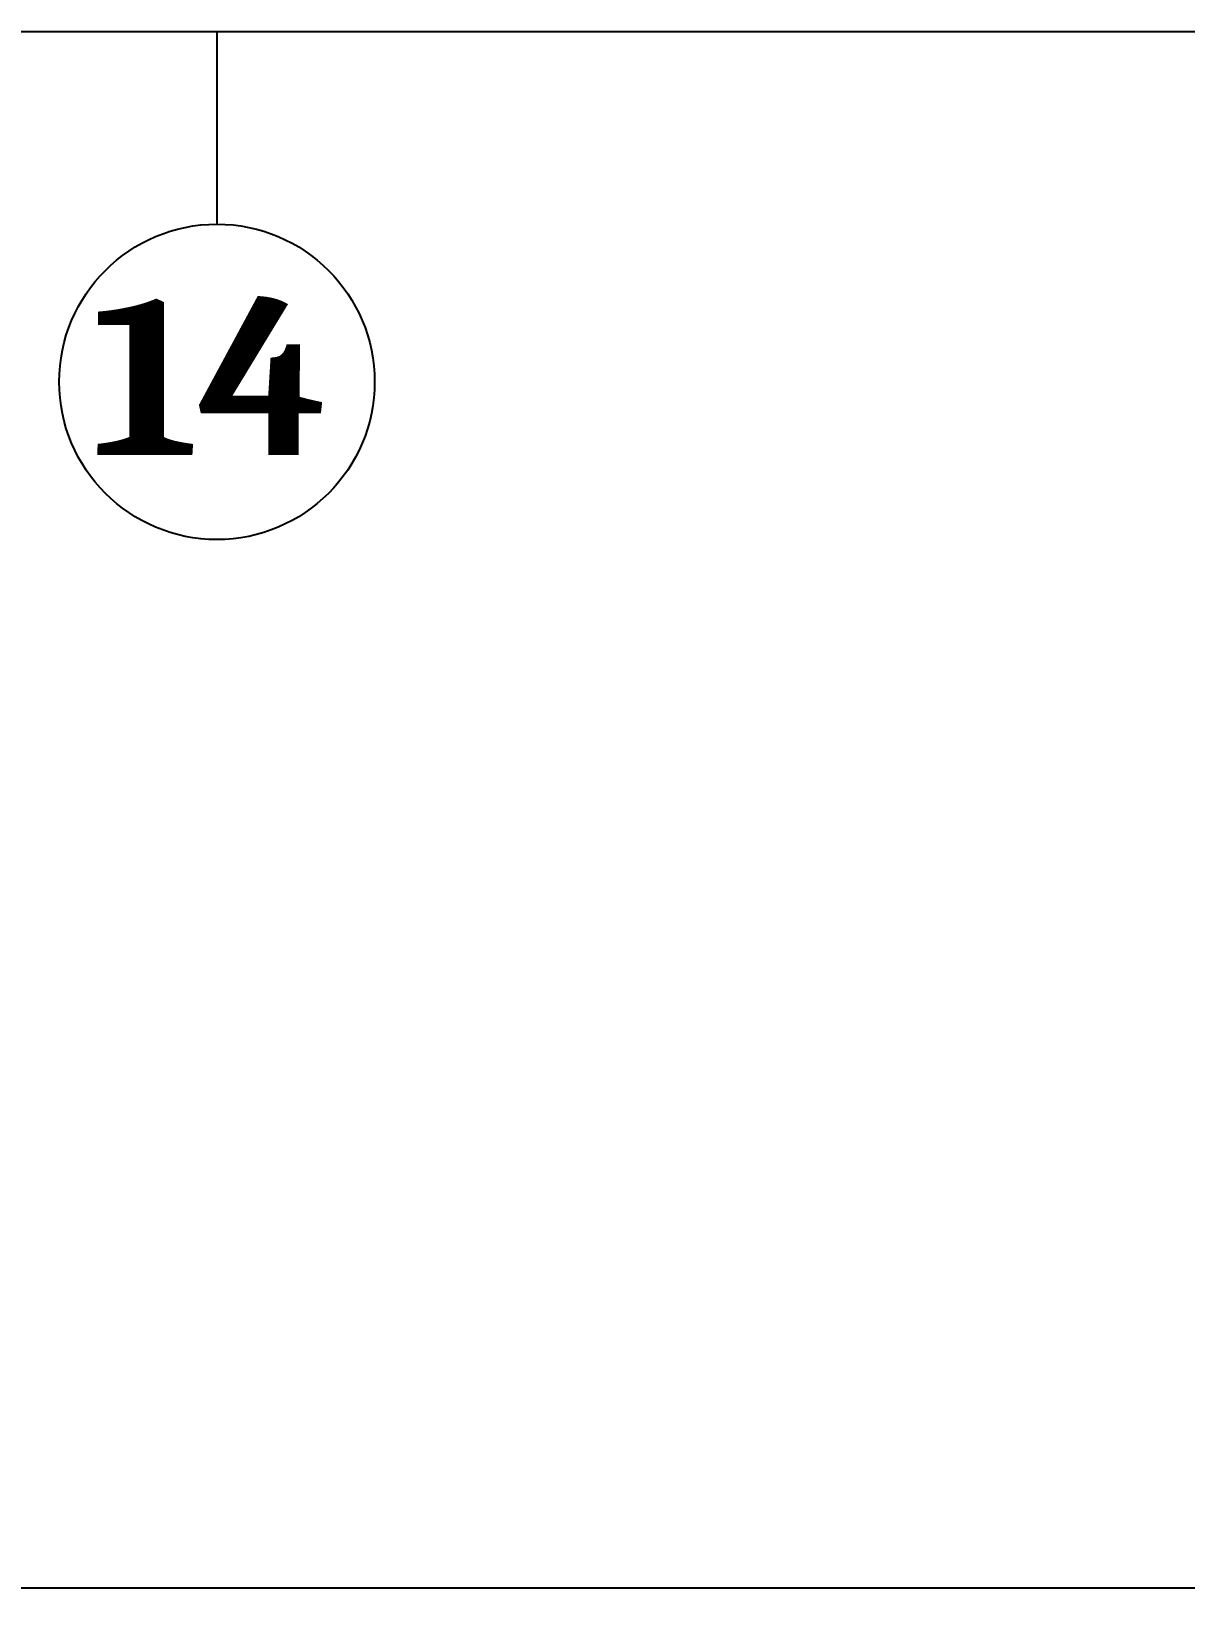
# Model space of a CAD drawing. Extents: x 223136 to 348136, y -32544 to -4064.
# Drawn here: x 320421 to 324865, y -10173 to -4064 of the extents above; entities that cross this region are included whole.
import ezdxf

# ---------------------------------------------------------------- set-up
doc = ezdxf.new("R2010")
doc.units = 0
doc.header["$LTSCALE"] = 20
doc.header["$MEASUREMENT"] = 0

msp = doc.modelspace()

# ---------------------------------------------------------------- linework, layer by layer
at = {"linetype": 'ByBlock'}
for p, q in [((348135.508, -4063.542), (223135.508, -4063.542)), ((321135.508, -4063.542), (321135.508, -4805.587)), ((223135.508, -10063.875), (348135.508, -10063.875))]:
    msp.add_line(p, q, dxfattribs=at)
msp.add_lwpolyline([(223135.508, -25702.311), (348135.508, -25702.311), (348135.508, -4063.542), (223135.508, -4063.542)], close=True, dxfattribs=at)
msp.add_circle((321135.508, -5413.612), 608.025, dxfattribs=at)

# ---------------------------------------------------------------- texts
at = {"linetype": 'ByBlock', "insert": (320754.851, -5096.016), "char_height": 600, "attachment_point": 1}
msp.add_mtext_dynamic_manual_height_columns('\\pi-101.70443;{\\fCambria|b1|i0|c163|p18;1\\fCambria|b1|i0|c0|p18;4}', width=761.31417, gutter_width=0.4, heights=[0], dxfattribs=at)

doc.saveas('drawing.dxf')
